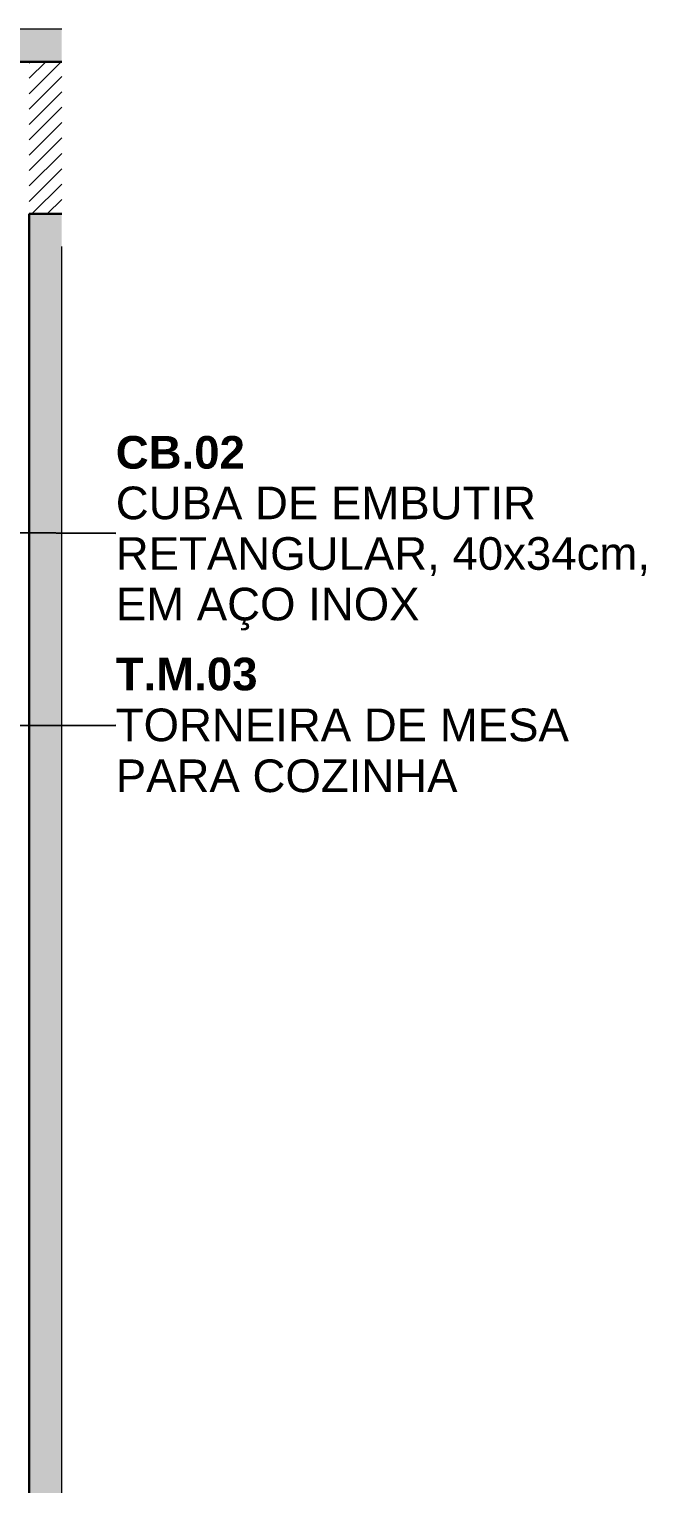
# Model space of a CAD drawing. Header units: metres. Extents: x -1.1 to 45.1, y -1 to 1.8.
# Drawn here: x 26.358 to 26.926, y 0.155 to 1.492 of the extents above; entities that cross this region are included whole.
import ezdxf

# ---------------------------------------------------------------- set-up
doc = ezdxf.new("R2010")
doc.units = ezdxf.units.M
doc.header["$MEASUREMENT"] = 0
for name, color, linetype, lineweight in [('COTAS DETALHAMENTO.EXEC_Caneta_No__1', 7, 'Continuous', 40), ('PAREDE CONSTRUIR_Caneta_No__241', 7, 'Continuous', 13), ('PAREDE CONSTRUIR_Caneta_No__3', 7, 'Continuous', 30), ('PAREDE CONSTRUIR_Caneta_No__91', 255, 'Continuous', 0)]:
    doc.layers.add(name, color=color, linetype=linetype, lineweight=lineweight)
doc.layers.add('COTAS DETALHAMENTO.EXEC_Caneta_No__27', color=7, linetype='Continuous', lineweight=0, true_color=0xbd2d17)
doc.styles.add('GENERATED_STYLE_2', font='arial.ttf')
doc.dimstyles.new('GENERATED_STYLE__20', dxfattribs={"dimtxt": 0.18, "dimasz": 0.03648, "dimexe": 0.18, "dimexo": 0.0625, "dimgap": 0, "dimtad": 0, "dimtih": 1, "dimtoh": 1, "dimdec": 4, "dimzin": 0, "dimdsep": 46, "dimcen": 0.09, "dimadec": 0, "dimazin": 0, "dimtfac": 1, "dimtdec": 4, "dimtmove": 0, "dimatfit": 3, "dimldrblk": 'ARROWHEAD_11', "dimfxl": 0, "dimtolj": 1, "dimtzin": 0, "dimarcsym": 0})

# ---------------------------------------------------------------- blocks, each defined once
blk = doc.blocks.new('ARROWHEAD_11')
at = {"color": 0, "linetype": 'Continuous', "lineweight": 0}
blk.add_line((0, 0), (-1, 0), dxfattribs=at)
at = {"color": 0, "linetype": 'Continuous', "lineweight": 0, "const_width": 0.25, "flags": 128}
blk.add_lwpolyline([(-0.125, 0, 1), (0.125, 0, 1)], format="xyb", close=True, dxfattribs=at)

msp = doc.modelspace()

# ---------------------------------------------------------------- hatches: boundary and pattern name
at = {"layer": 'PAREDE CONSTRUIR_Caneta_No__241', "linetype": 'Continuous', "lineweight": 13}
h = msp.add_hatch(dxfattribs=at)
h.set_pattern_fill('common_brick_000d', style=0, pattern_type=2)
h.set_pattern_definition([(45, (25.972088, 0.07086), (-0.00707107, 0.00707107), [])])
h.paths.add_polyline_path([(26.3884, 1.4624), (26.3584, 1.4624), (26.3584, 1.3224), (26.3884, 1.3224)])
at = {"layer": 'PAREDE CONSTRUIR_Caneta_No__91', "linetype": 'Continuous', "lineweight": 0}
for points in [[(26.0684, 1.4924), (26.0684, 1.4624), (26.3584, 1.4624), (26.3584, 1.4924)], [(26.3584, 1.4924), (26.3584, 1.4624), (26.3884, 1.4924)], [(26.3884, 1.4924), (26.3584, 1.4624), (26.3884, 1.4624)], [(26.3884, 1.3224), (26.3584, 1.3224), (26.3584, 1.2924), (26.3884, 1.2924)], [(26.3884, 1.2924), (26.3584, 1.2924), (26.3584, -0.8089), (26.3884, -0.8089)]]:
    msp.add_hatch(color=255, dxfattribs=at).paths.add_polyline_path(points)

# ---------------------------------------------------------------- linework, layer by layer
at = {"layer": 'PAREDE CONSTRUIR_Caneta_No__241', "color": 7, "linetype": 'Continuous', "lineweight": 13}
for points in [[(26.3884, 1.4924), (26.0684, 1.4924)], [(26.3884, -0.8089), (26.3884, 1.2924)]]:
    msp.add_lwpolyline(points, dxfattribs=at)
at = {"layer": 'PAREDE CONSTRUIR_Caneta_No__3', "color": 7, "linetype": 'Continuous', "lineweight": 30}
for p, q in [((26.3584, 1.4624), (26.2184, 1.4624)), ((26.3884, 1.4624), (26.3584, 1.4624)), ((26.3884, 1.4624), (26.3584, 1.4624)), ((26.3584, 1.3224), (26.3884, 1.3224)), ((26.3584, -0.8089), (26.3584, 1.3224)), ((26.3584, 1.3224), (26.3884, 1.3224))]:
    msp.add_line(p, q, dxfattribs=at)

# ---------------------------------------------------------------- texts
at = {"layer": 'COTAS DETALHAMENTO.EXEC_Caneta_No__1', "color": 7, "linetype": 'Continuous', "lineweight": 40, "insert": (26.4381, 1.0289), "char_height": 0.03, "attachment_point": 4, "line_spacing_factor": 0.929826, "style": 'GENERATED_STYLE_2'}
msp.add_mtext('\\A1;{\\pql;\\fArial|b1|i0|c0|p0;\\W1.000000;CB.0\\fArial|b1|i0|c0|p0;\\W1.000000;2\\P\\pql;\\fArial|b0|i0|c0|p0;\\W1.000000;CUBA DE EMBUTIR\\P\\pql;\\fArial|b0|i0|c0|p0;\\W1.000000;RETANGULAR, 40x34cm,\\P\\pql;\\fArial|b0|i0|c0|p0;\\W1.000000;EM AÇO INOX}', dxfattribs=at)
at = {"layer": 'COTAS DETALHAMENTO.EXEC_Caneta_No__1', "color": 7, "linetype": 'Continuous', "lineweight": 40, "insert": (26.4381, 0.8525), "char_height": 0.03, "width": 0.478094, "attachment_point": 4, "line_spacing_factor": 0.935746, "style": 'GENERATED_STYLE_2'}
msp.add_mtext('\\A1;{\\pql;\\fArial|b1|i0|c0|p0;\\W1.000000;T.M.03\\P\\pql;\\fArial|b0|i0|c0|p0;\\W1.000000;TORNEIRA DE \\fArial|b0|i0|c0|p0;\\W1.000000;MESA PARA COZINHA }', dxfattribs=at)

# ---------------------------------------------------------------- leaders
at = {"layer": 'COTAS DETALHAMENTO.EXEC_Caneta_No__27', "color": 22, "linetype": 'Continuous', "lineweight": 0, "true_color": 0xbd2d17, "annotation_type": 0, "has_hookline": 1, "hookline_direction": 0}
for points, text_width in [([(25.9828, 1.0317), (26.4381, 1.0289)], 0.484), ([(26.1184, 0.8514), (26.4381, 0.8525)], 0.4156)]:
    msp.add_leader(points, dimstyle='GENERATED_STYLE__20', dxfattribs=dict(at, text_width=text_width))

doc.saveas('drawing.dxf')
